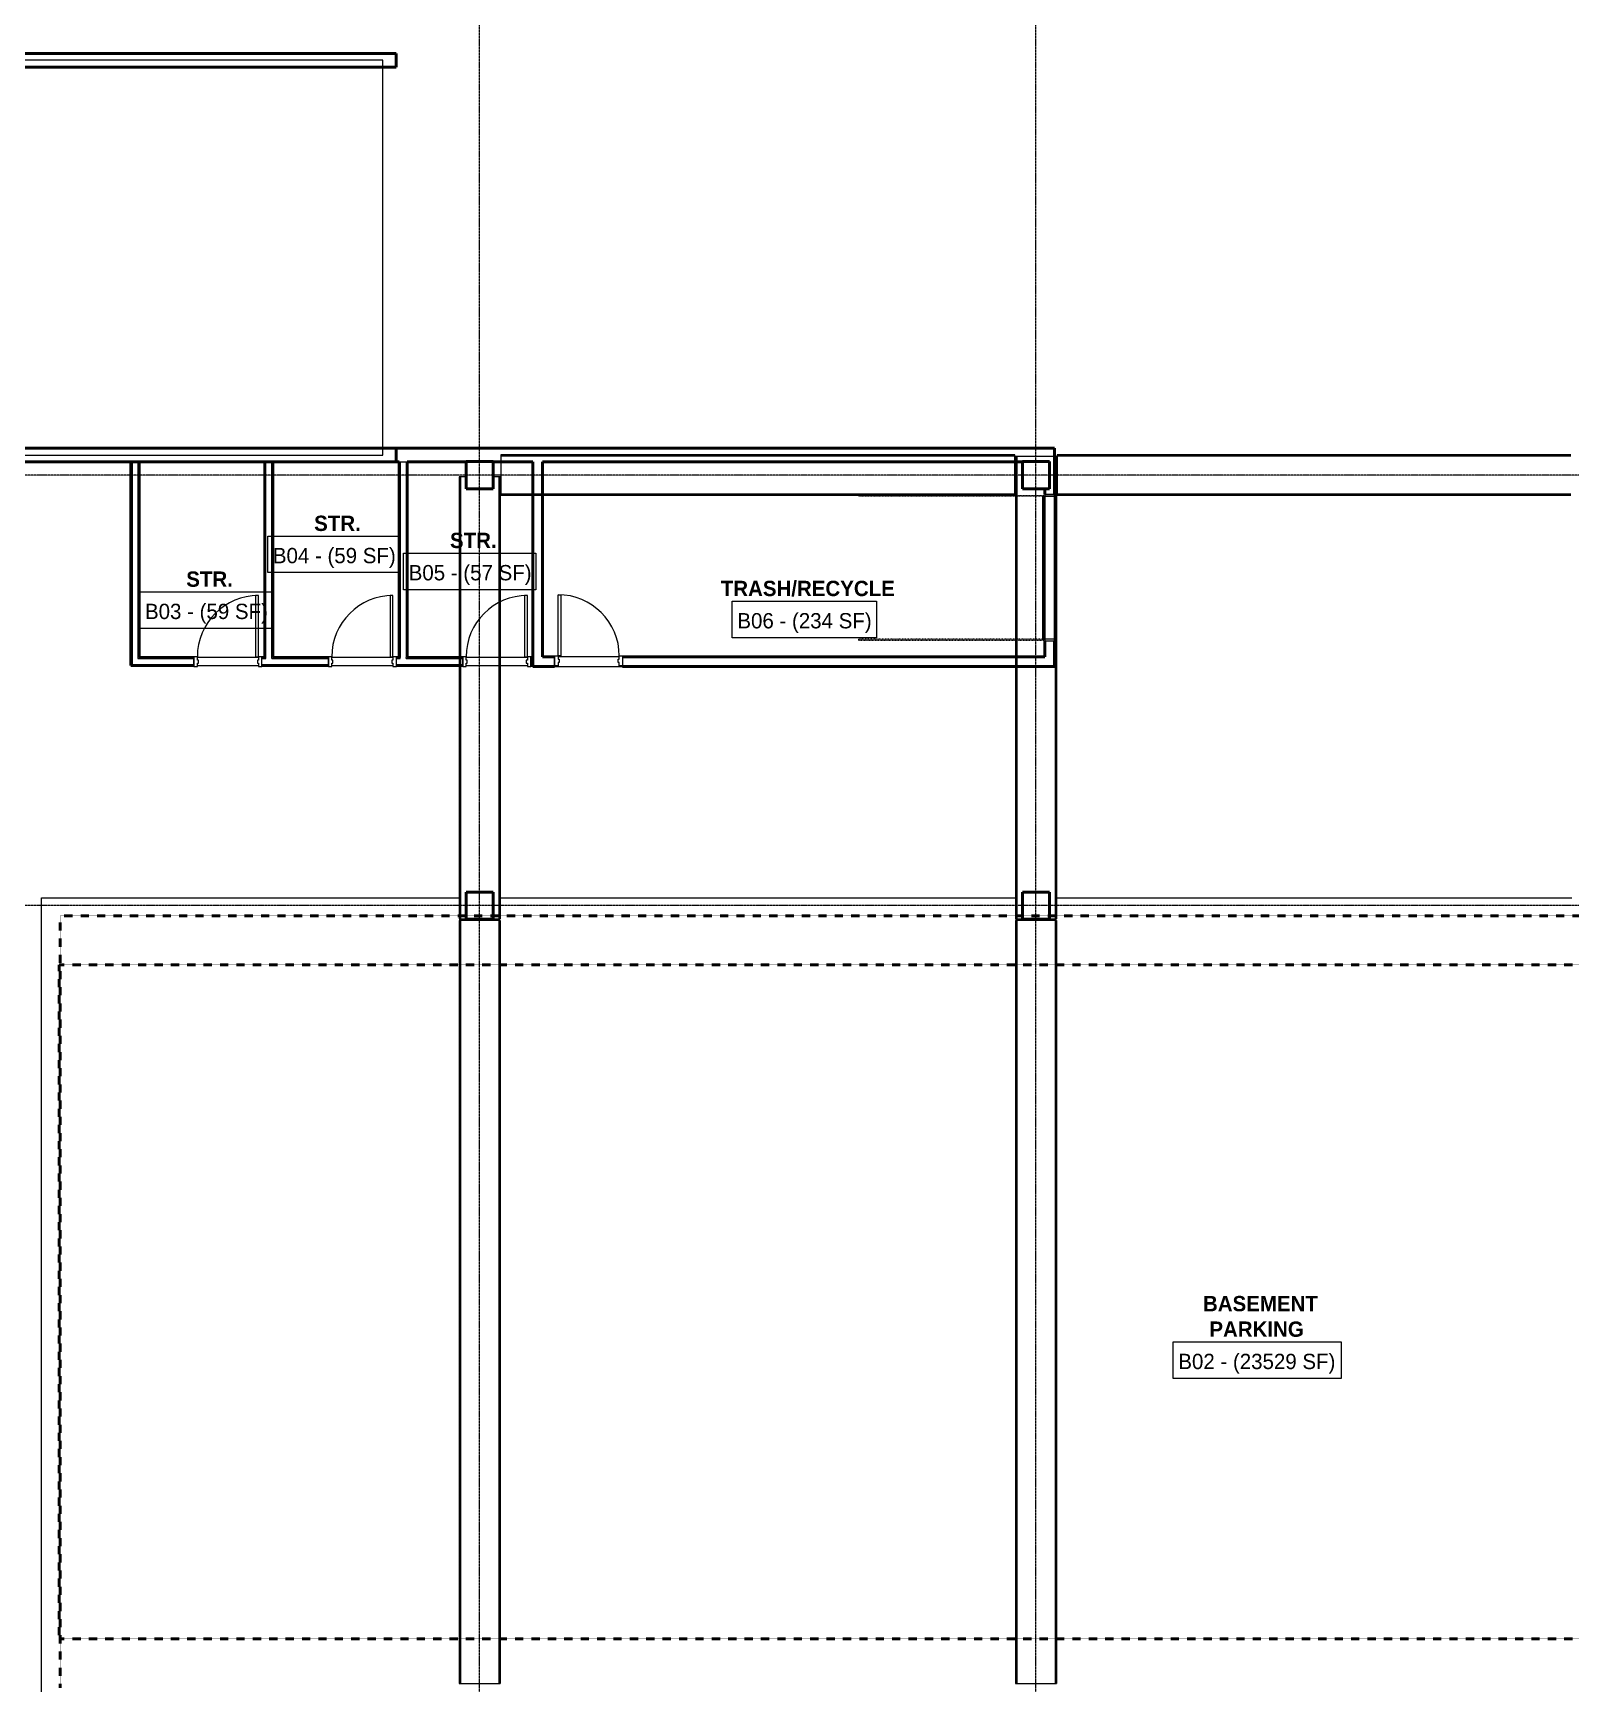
# Model space of a CAD drawing. Header units: inches. Extents: x -4218 to -1830, y 9756 to 12426.
# Drawn here: x -3417 to -2513, y 10825 to 11795 of the extents above; entities that cross this region are included whole.
import ezdxf

# ---------------------------------------------------------------- set-up
doc = ezdxf.new("R2010")
doc.units = ezdxf.units.IN
doc.header["$MEASUREMENT"] = 0
for name, pattern in [('Dash', [0.25, 0.125, -0.125]), ('Dash 1_16_', [0.125, 0.0625, -0.0625]), ('Grid Line 1_2_', [0.875, 0.5, -0.125, 0.125, -0.125])]:
    doc.linetypes.add(name, pattern=pattern)
for name, color, linetype, lineweight in [('0-1', 7, 'Continuous', 5), ('0-3', 250, 'Continuous', 9), ('A-AREA-IDEN', 2, 'Continuous', 9), ('A-DOOR-1', 50, 'Continuous', 20), ('A-DOOR-2', 250, 'Continuous', 9), ('A-DOOR-FRAM-1', 50, 'Continuous', 20), ('A-DOOR-HDLN-1', 170, 'Dash', 13), ('A-FLOR-5', 192, 'Continuous', 9), ('A-WALL-1', 10, 'Continuous', 13), ('A-WALL-2', 7, 'Continuous', 50), ('C-PROP-LINE-1', 91, 'Dash 1_16_', 50), ('I-WALL-1', 7, 'Continuous', 50), ('I-WALL-2', 250, 'Continuous', 9), ('I-WALL-3', 253, 'Continuous', 9), ('S-BEAM', 12, 'Continuous', 9), ('S-COLS', 52, 'Continuous', 9), ('S-COLS-1', 52, 'Continuous', 50), ('S-FNDN-1', 7, 'Continuous', 50), ('S-FNDN-2', 250, 'Continuous', 9), ('S-FNDN-3', 253, 'Continuous', 9), ('S-FNDN-4', 252, 'Continuous', 9), ('S-GRID-1', 1, 'Grid Line 1_2_', 9)]:
    doc.layers.add(name, color=color, linetype=linetype, lineweight=lineweight)
doc.styles.add('Century Gothic', font='ufonts.com_century-gothic.ttf', dxfattribs={"height": 9})
doc.styles.add('Century Gothic_B', font='GOTHICB.TTF', dxfattribs={"height": 9})

# ---------------------------------------------------------------- blocks, each defined once
blk = doc.blocks.new('HOLLOW METAL - COMMON_3-0 x 7-0 - HM DOOR-2191985-BACKGROUND - RCP - BASEMENT FLOOR')
at = {"layer": 'A-DOOR-1'}
for p, q in [((18, 39.125), (16.25, 39.125)), ((16.25, 39.125), (16.25, 3.125)), ((18, 3.125), (18, 39.125)), ((16.25, 3.125), (18, 3.125))]:
    blk.add_line(p, q, dxfattribs=at)
at = {"layer": 'A-DOOR-2'}
blk.add_arc((18, 3.125), 36, 90, 180, dxfattribs=at)
at = {"layer": 'A-DOOR-FRAM-1'}
for p, q in [((-18, 3.125), (-20, 3.125)), ((-20, 3.125), (-20, -2.625)), ((-18, 1.1875), (-18, 3.125)), ((-17.375, 1.1875), (-18, 1.1875)), ((-17.375, -0.6875), (-17.375, 1.1875)), ((18, 1.1875), (17.375, 1.1875)), ((17.375, 1.1875), (17.375, -0.6875)), ((18, 3.125), (18, 1.1875)), ((20, 3.125), (18, 3.125)), ((20, -2.625), (20, 3.125)), ((-20, -2.625), (-18, -2.625)), ((-18, -2.625), (-18, -0.6875)), ((-18, -0.6875), (-17.375, -0.6875)), ((17.375, -0.6875), (18, -0.6875)), ((18, -0.6875), (18, -2.625)), ((18, -2.625), (20, -2.625))]:
    blk.add_line(p, q, dxfattribs=at)
blk = doc.blocks.new('HOLLOW METAL - COMMON_3-0 x 7-0 - HM DOOR-2191988-BACKGROUND - RCP - BASEMENT FLOOR')
at = {"layer": 'A-DOOR-1'}
for p, q in [((16.25, -3.5625), (18, -3.5625)), ((16.25, -39.5625), (16.25, -3.5625)), ((18, -3.5625), (18, -39.5625)), ((18, -39.5625), (16.25, -39.5625))]:
    blk.add_line(p, q, dxfattribs=at)
at = {"layer": 'A-DOOR-2'}
blk.add_arc((18, -3.5625), 36, 180, 270, dxfattribs=at)
at = {"layer": 'A-DOOR-FRAM-1'}
for p, q in [((-20, 2.1875), (-18, 2.1875)), ((-20, -3.5625), (-20, 2.1875)), ((-18, 2.1875), (-18, 0.25)), ((-18, 0.25), (-17.375, 0.25)), ((-17.375, 0.25), (-17.375, -1.625)), ((17.375, 0.25), (18, 0.25)), ((17.375, -1.625), (17.375, 0.25)), ((18, 2.1875), (20, 2.1875)), ((18, 0.25), (18, 2.1875)), ((20, 2.1875), (20, -3.5625)), ((-18, -3.5625), (-20, -3.5625)), ((-18, -1.625), (-18, -3.5625)), ((-17.375, -1.625), (-18, -1.625)), ((18, -1.625), (17.375, -1.625)), ((18, -3.5625), (18, -1.625)), ((20, -3.5625), (18, -3.5625))]:
    blk.add_line(p, q, dxfattribs=at)
blk = doc.blocks.new('OVERHEAD GARAGE DOOR - one-2198361-BACKGROUND - RCP - BASEMENT FLOOR')
at = {"layer": 'A-DOOR-1'}
for p, q in [((42, -2.9375), (-42, -2.9375)), ((-42, -2.9375), (-42, -4.4375)), ((-42, -4.4375), (42, -4.4375)), ((42, -4.4375), (42, -2.9375))]:
    blk.add_line(p, q, dxfattribs=at)
at = {"layer": 'A-DOOR-2'}
for p, q in [((-42, -2.9375), (-42, -3.5625)), ((-42, -2.9375), (42, -2.9375)), ((-42, -3.5625), (42, -3.5625)), ((42, -3.5625), (42, -2.9375))]:
    blk.add_line(p, q, dxfattribs=at)
at = {"layer": 'A-DOOR-FRAM-1'}
for p, q in [((-42, 2.6875), (-43, 2.6875)), ((-43, 2.6875), (-43, -2.9375)), ((-42, -2.9375), (-42, 2.6875)), ((42, 2.6875), (42, -2.9375)), ((43, 2.6875), (42, 2.6875)), ((43, -2.9375), (43, 2.6875)), ((-43, -2.9375), (-42, -2.9375)), ((42, -2.9375), (43, -2.9375))]:
    blk.add_line(p, q, dxfattribs=at)
at = {"layer": 'A-DOOR-HDLN-1'}
for p, q in [((-42.5, -112.4375), (-42.5, -2.9375)), ((-42, -4.4375), (-42, -112.4375)), ((42, -4.4375), (42, -112.4375)), ((42.5, -112.4375), (42.5, -2.9375)), ((-42, -112.4375), (-42.5, -112.4375)), ((42, -112.4375), (42.5, -112.4375))]:
    blk.add_line(p, q, dxfattribs=at)
blk = doc.blocks.new('CTR - 1st Phase - Common Walls_rvt-1-BACKGROUND - RCP - BASEMENT FLOOR')
at = {"layer": 'A-WALL-1'}
for p, q in [((-3358.65, 11542.99), (-3358.65, 11423.86)), ((-3355.15, 11542.99), (-3355.15, 11427.36)), ((-3280.02, 11427.99), (-3280.02, 11542.99)), ((-3276.52, 11427.99), (-3276.52, 11542.99)), ((-3201.65, 11542.99), (-3201.02, 11542.99)), ((-3201.02, 11542.99), (-3201.02, 11427.99)), ((-3201.02, 11542.99), (-3197.52, 11542.99)), ((-3197.52, 11542.99), (-3196.9, 11542.99)), ((-3197.52, 11542.99), (-3197.52, 11427.99)), ((-3358.65, 11423.86), (-3355.15, 11423.86)), ((-3355.15, 11427.36), (-3354.52, 11427.36)), ((-3355.15, 11423.86), (-3354.52, 11423.86)), ((-3354.52, 11427.36), (-3322.27, 11427.36)), ((-3354.52, 11423.86), (-3322.27, 11423.86)), ((-3282.27, 11427.36), (-3280.02, 11427.36)), ((-3282.27, 11423.86), (-3243.27, 11423.86)), ((-3280.02, 11427.36), (-3280.02, 11427.99)), ((-3276.52, 11427.36), (-3276.52, 11427.99)), ((-3276.52, 11427.36), (-3243.27, 11427.36)), ((-3203.27, 11427.36), (-3201.02, 11427.36)), ((-3203.27, 11423.86), (-3164.27, 11423.86)), ((-3201.02, 11427.36), (-3201.02, 11427.99)), ((-3197.52, 11427.36), (-3197.52, 11427.99)), ((-3197.52, 11427.36), (-3164.27, 11427.36)), ((-3124.27, 11427.36), (-3123.09, 11427.36)), ((-3124.27, 11423.86), (-3123.09, 11423.86))]:
    blk.add_line(p, q, dxfattribs=at)
at = {"layer": 'I-WALL-1'}
for p, q in [((-3359.27, 11423.24), (-3359.27, 11542.99)), ((-3359.27, 11542.99), (-3354.52, 11542.99)), ((-3354.52, 11542.99), (-3354.52, 11427.99)), ((-3280.65, 11427.99), (-3280.65, 11542.99)), ((-3280.65, 11542.99), (-3275.9, 11542.99)), ((-3275.9, 11542.99), (-3275.9, 11427.99)), ((-3201.65, 11427.99), (-3201.65, 11542.99)), ((-3196.9, 11542.99), (-3196.9, 11427.99)), ((-3358.65, 11423.24), (-3359.27, 11423.24)), ((-3354.52, 11423.24), (-3358.65, 11423.24)), ((-3354.52, 11427.99), (-3322.27, 11427.99)), ((-3322.27, 11423.24), (-3354.52, 11423.24)), ((-3282.27, 11427.99), (-3280.65, 11427.99)), ((-3243.27, 11423.24), (-3282.27, 11423.24)), ((-3275.9, 11427.99), (-3243.27, 11427.99)), ((-3203.27, 11427.99), (-3201.65, 11427.99)), ((-3164.27, 11423.24), (-3203.27, 11423.24)), ((-3196.9, 11427.99), (-3164.27, 11427.99)), ((-3124.27, 11427.99), (-3123.09, 11427.99)), ((-3123.09, 11423.24), (-3124.27, 11423.24)), ((-3123.09, 11427.99), (-3123.09, 11423.24))]:
    blk.add_line(p, q, dxfattribs=at)
at = {"layer": 'I-WALL-2'}
for p, q in [((-3284.27, 11427.99), (-3320.27, 11427.99)), ((-3320.27, 11423.24), (-3284.27, 11423.24)), ((-3205.27, 11427.99), (-3241.27, 11427.99)), ((-3241.27, 11423.24), (-3205.27, 11423.24)), ((-3126.27, 11427.99), (-3162.27, 11427.99)), ((-3162.27, 11423.24), (-3126.27, 11423.24))]:
    blk.add_line(p, q, dxfattribs=at)
at = {"layer": 'I-WALL-3'}
for p, q in [((-3322.27, 11423.24), (-3322.27, 11427.99)), ((-3282.27, 11423.24), (-3282.27, 11427.99)), ((-3243.27, 11423.24), (-3243.27, 11427.99)), ((-3203.27, 11423.24), (-3203.27, 11427.99)), ((-3164.27, 11423.24), (-3164.27, 11427.99))]:
    blk.add_line(p, q, dxfattribs=at)
at = {"layer": 'S-FNDN-1'}
for p, q in [((-3203.32, 11550.99), (-2822.07, 11550.99)), ((-3203.32, 11542.99), (-3203.32, 11550.99)), ((-2822.07, 11550.99), (-2816.45, 11550.99)), ((-2816.45, 11550.99), (-2816.45, 11523.8)), ((-3201.65, 11542.99), (-3203.32, 11542.99)), ((-3162.32, 11542.99), (-3196.9, 11542.99)), ((-3123.09, 11542.99), (-3146.32, 11542.99)), ((-3123.09, 11428.43), (-3123.09, 11542.99)), ((-2835.32, 11542.99), (-3117.46, 11542.99)), ((-3117.46, 11542.99), (-3117.46, 11428.43)), ((-2822.07, 11523.8), (-2822.07, 11527.19)), ((-2822.07, 11428.43), (-2822.07, 11437.8)), ((-2816.45, 11437.8), (-2816.45, 11422.8)), ((-3123.09, 11422.8), (-3123.09, 11428.43)), ((-3110.27, 11422.8), (-3123.09, 11422.8)), ((-3117.46, 11428.43), (-3110.27, 11428.43)), ((-3110.27, 11423.18), (-3110.27, 11422.8)), ((-3070.27, 11428.43), (-2822.07, 11428.43)), ((-3070.27, 11422.8), (-3070.27, 11423.18)), ((-2822.07, 11422.8), (-3070.27, 11422.8)), ((-2816.45, 11422.8), (-2822.07, 11422.8))]:
    blk.add_line(p, q, dxfattribs=at)
at = {"layer": 'S-FNDN-2'}
for p, q in [((-2816.45, 11438.8), (-2816.45, 11522.8)), ((-3110.27, 11422.8), (-3070.27, 11422.8)), ((-3072.27, 11428.43), (-3108.27, 11428.43))]:
    blk.add_line(p, q, dxfattribs=at)
at = {"layer": 'S-FNDN-3'}
for p, q in [((-2822.07, 11523.8), (-2816.45, 11523.8)), ((-2822.07, 11437.8), (-2816.45, 11437.8)), ((-3110.27, 11428.43), (-3110.27, 11423.18)), ((-3070.27, 11428.43), (-3070.27, 11423.18))]:
    blk.add_line(p, q, dxfattribs=at)
at = {"layer": 'S-FNDN-4'}
for p, q in [((-3110.27, 11423.18), (-3110.27, 11422.8)), ((-3070.27, 11423.18), (-3070.27, 11422.8))]:
    blk.add_line(p, q, dxfattribs=at)
at = {"layer": '0-3'}
for name, p, rotation in [('OVERHEAD GARAGE DOOR - one-2198361-BACKGROUND - RCP - BASEMENT FLOOR', (-2819.14, 11480.8), 270), ('HOLLOW METAL - COMMON_3-0 x 7-0 - HM DOOR-2191988-BACKGROUND - RCP - BASEMENT FLOOR', (-3090.27, 11425.36), 180)]:
    blk.add_blockref(name, p, dxfattribs=dict(at, rotation=rotation))
for p in [(-3302.27, 11425.36), (-3223.27, 11425.36), (-3144.27, 11425.36)]:
    blk.add_blockref('HOLLOW METAL - COMMON_3-0 x 7-0 - HM DOOR-2191985-BACKGROUND - RCP - BASEMENT FLOOR', p, dxfattribs=at)
blk = doc.blocks.new('CTR - 1st Phase -Stairs _ Elevators_rvt-1-BACKGROUND - RCP - BASEMENT FLOOR')
at = {"layer": 'A-WALL-2'}
for p, q in [((-3747.32, 11782.99), (-3203.32, 11782.99)), ((-3203.32, 11782.99), (-3203.32, 11774.99)), ((-3203.32, 11774.99), (-3476.39, 11774.99)), ((-3476.39, 11550.99), (-3203.32, 11550.99)), ((-3203.32, 11550.99), (-3203.32, 11542.99)), ((-3203.32, 11542.99), (-3477.32, 11542.99))]:
    blk.add_line(p, q, dxfattribs=at)
blk = doc.blocks.new('Concrete-Rectangular-Column - ONE-1856735-BACKGROUND - RCP - BASEMENT FLOOR')
at = {"layer": 'S-COLS-1'}
for p, q in [((-8, 8), (8, 8)), ((-8, -8), (-8, 8)), ((8, 8), (8, -8)), ((8, -8), (-8, -8))]:
    blk.add_line(p, q, dxfattribs=at)
blk = doc.blocks.new('Inverted Tee Beam - 24IT40-2543515-BACKGROUND - RCP - BASEMENT FLOOR')
at = {"layer": 'S-BEAM'}
for p, q in [((-235.63, 12), (-235.63, 11.21)), ((212.6, 12), (-235.63, 12)), ((-235.63, 11.21), (-235.63, -11.21)), ((212.6, 11.21), (-235.63, 11.21)), ((212.6, 11.21), (212.6, 12)), ((212.6, -11.21), (212.6, 11.21)), ((-235.63, -11.21), (-235.63, -12)), ((212.6, -11.21), (-235.63, -11.21)), ((212.6, -12), (-235.63, -12)), ((212.6, -12), (212.6, -11.21))]:
    blk.add_line(p, q, dxfattribs=at)
blk = doc.blocks.new('Family - ___-2835860-BACKGROUND - RCP - BASEMENT FLOOR')
at = {"layer": 'C-PROP-LINE-1'}
for p, q in [((-2067.55, 11247.39), (-3401.42, 11247.39)), ((-3401.42, 11247.39), (-3401.42, 10851.39)), ((-2067.55, 10851.39), (-3401.42, 10851.39))]:
    blk.add_line(p, q, dxfattribs=at)
blk = doc.blocks.new('Family - ___-2835903-BACKGROUND - RCP - BASEMENT FLOOR')
at = {"layer": 'C-PROP-LINE-1'}
for p, q in [((-2096.45, 11276.29), (-3400.92, 11276.29)), ((-3400.92, 11276.29), (-3400.92, 10822.49))]:
    blk.add_line(p, q, dxfattribs=at)
blk = doc.blocks.new('Family - ___-2835932-BACKGROUND - RCP - BASEMENT FLOOR')
at = {"layer": 'C-PROP-LINE-1'}
for p, q in [((-2067.55, 11247.39), (-3401.42, 11247.39)), ((-3401.42, 11247.39), (-3401.42, 10851.39)), ((-2067.55, 10851.39), (-3401.42, 10851.39))]:
    blk.add_line(p, q, dxfattribs=at)

msp = doc.modelspace()

# ---------------------------------------------------------------- linework, layer by layer
at = {"layer": 'A-AREA-IDEN', "flags": 128}
for points in [[(-3278.87, 11499.41), (-3201.1, 11499.41), (-3201.1, 11477.91), (-3278.87, 11477.91)], [(-3199.04, 11489.36), (-3121.26, 11489.36), (-3121.26, 11467.86), (-3199.04, 11467.86)], [(-3354.04, 11466.61), (-3276.27, 11466.61), (-3276.27, 11445.11), (-3354.04, 11445.11)], [(-3005.84, 11461.13), (-2921.08, 11461.13), (-2921.08, 11439.63), (-3005.84, 11439.63)], [(-2746.65, 11025.84), (-2647.9, 11025.84), (-2647.9, 11004.35), (-2746.65, 11004.35)]]:
    msp.add_lwpolyline(points, close=True, dxfattribs=at)
at = {"layer": 'A-FLOR-5'}
for p, q in [((-3211.32, 11778.99), (-3669.78, 11778.99)), ((-3211.32, 11546.99), (-3211.32, 11778.99)), ((-3477.32, 11546.99), (-3211.32, 11546.99)), ((-3411.8, 10811.99), (-3411.8, 11286.79)), ((-3411.8, 11286.79), (-3166.32, 11286.79)), ((-3142.32, 11286.79), (-2839.32, 11286.79)), ((-2815.32, 11286.79), (-2512.32, 11286.79))]:
    msp.add_line(p, q, dxfattribs=at)
at = {"layer": 'S-BEAM'}
for p, q in [((-3141.81, 11547.19), (-3141.81, 11546.4)), ((-2839.84, 11547.19), (-3141.81, 11547.19)), ((-3141.81, 11546.4), (-3141.81, 11542.99)), ((-2839.84, 11546.4), (-3141.81, 11546.4)), ((-2839.84, 11546.4), (-2839.84, 11547.19)), ((-2839.84, 11542.99), (-2839.84, 11546.4)), ((-2838.54, 11546.2), (-2839.32, 11546.2)), ((-2839.32, 11546.2), (-2839.32, 11542.99)), ((-2816.45, 11546.2), (-2838.54, 11546.2)), ((-2838.54, 11546.2), (-2838.54, 11542.99)), ((-2816.11, 11546.2), (-2816.45, 11546.2)), ((-2815.32, 11546.2), (-2816.11, 11546.2)), ((-2816.11, 11546.2), (-2816.11, 11274.46)), ((-2815.32, 11546.2), (-2815.32, 11274.46)), ((-2814.81, 11547.19), (-2814.81, 11546.4)), ((-2512.84, 11547.19), (-2814.81, 11547.19)), ((-2814.81, 11546.4), (-2814.81, 11523.98)), ((-2512.84, 11546.4), (-2814.81, 11546.4)), ((-3141.81, 11542.99), (-3141.81, 11523.98)), ((-2839.84, 11523.98), (-2839.84, 11542.99)), ((-2839.32, 11542.99), (-2839.32, 11428.43)), ((-2838.54, 11542.99), (-2838.54, 11428.43)), ((-3165.54, 11534.2), (-3166.32, 11534.2)), ((-3166.32, 11534.2), (-3166.32, 11427.99)), ((-3162.32, 11534.2), (-3165.54, 11534.2)), ((-3165.54, 11534.2), (-3165.54, 11427.99)), ((-3143.11, 11534.2), (-3146.32, 11534.2)), ((-3142.32, 11534.2), (-3143.11, 11534.2)), ((-3143.11, 11534.2), (-3143.11, 11427.99)), ((-3142.32, 11534.2), (-3142.32, 11427.99)), ((-3141.81, 11523.98), (-3141.81, 11523.19)), ((-3123.09, 11523.98), (-3141.81, 11523.98)), ((-3123.09, 11523.19), (-3141.81, 11523.19)), ((-3117.46, 11523.98), (-3123.09, 11523.98)), ((-3117.46, 11523.19), (-3123.09, 11523.19)), ((-2839.84, 11523.98), (-3117.46, 11523.98)), ((-2839.84, 11523.19), (-3117.46, 11523.19)), ((-2839.84, 11523.19), (-2839.84, 11523.98)), ((-2814.81, 11523.98), (-2814.81, 11523.19)), ((-2512.84, 11523.98), (-2814.81, 11523.98)), ((-2512.84, 11523.19), (-2814.81, 11523.19)), ((-3166.32, 11427.99), (-3166.32, 11427.4)), ((-3166.32, 11427.36), (-3166.32, 11423.86)), ((-3166.32, 11423.83), (-3166.32, 11423.24)), ((-3166.32, 11423.24), (-3166.32, 11274.46)), ((-3165.54, 11427.99), (-3165.54, 11427.39)), ((-3165.54, 11427.36), (-3165.54, 11423.86)), ((-3165.54, 11423.84), (-3165.54, 11423.24)), ((-3165.54, 11423.24), (-3165.54, 11274.46)), ((-3143.11, 11427.99), (-3143.11, 11423.24)), ((-3143.11, 11423.24), (-3143.11, 11274.46)), ((-3142.32, 11427.99), (-3142.32, 11423.24)), ((-3142.32, 11423.24), (-3142.32, 11274.46)), ((-2839.32, 11428.43), (-2839.32, 11422.8)), ((-2839.32, 11422.8), (-2839.32, 11274.46)), ((-2838.54, 11428.43), (-2838.54, 11422.8)), ((-2838.54, 11422.8), (-2838.54, 11274.46)), ((-3166.32, 11274.46), (-3165.54, 11274.46)), ((-3165.54, 11274.46), (-3162.32, 11274.46)), ((-3146.32, 11274.46), (-3143.11, 11274.46)), ((-3143.11, 11274.46), (-3142.32, 11274.46)), ((-2839.32, 11274.46), (-2838.54, 11274.46)), ((-2838.54, 11274.46), (-2835.32, 11274.46)), ((-2819.32, 11274.46), (-2816.11, 11274.46)), ((-2816.11, 11274.46), (-2815.32, 11274.46))]:
    msp.add_line(p, q, dxfattribs=at)
at = {"layer": 'S-GRID-1'}
for p, q in [((-3154.32, 9836.18), (-3154.32, 12376.81)), ((-2827.32, 9836.18), (-2827.32, 12376.81)), ((-1830.2, 11535.19), (-4168.71, 11535.19)), ((-1830.2, 11282.19), (-4168.71, 11282.19))]:
    msp.add_line(p, q, dxfattribs=at)

# ---------------------------------------------------------------- block references
at = {"layer": '0-1'}
for name in ['CTR - 1st Phase -Stairs _ Elevators_rvt-1-BACKGROUND - RCP - BASEMENT FLOOR', 'CTR - 1st Phase - Common Walls_rvt-1-BACKGROUND - RCP - BASEMENT FLOOR']:
    msp.add_blockref(name, (0, 0), dxfattribs=at)
at = {"layer": 'C-PROP-LINE-1'}
for name in ['Family - ___-2835860-BACKGROUND - RCP - BASEMENT FLOOR', 'Family - ___-2835932-BACKGROUND - RCP - BASEMENT FLOOR', 'Family - ___-2835903-BACKGROUND - RCP - BASEMENT FLOOR']:
    msp.add_blockref(name, (0, 0), dxfattribs=at)
at = {"layer": 'S-BEAM', "rotation": 89.99999999999991}
for p in [(-3154.32, 11060.81), (-2827.32, 11060.81)]:
    msp.add_blockref('Inverted Tee Beam - 24IT40-2543515-BACKGROUND - RCP - BASEMENT FLOOR', p, dxfattribs=at)
at = {"layer": 'S-COLS'}
for p in [(-3154.32, 11535.19), (-2827.32, 11535.19), (-3154.32, 11282.19), (-2827.32, 11282.19)]:
    msp.add_blockref('Concrete-Rectangular-Column - ONE-1856735-BACKGROUND - RCP - BASEMENT FLOOR', p, dxfattribs=at)

# ---------------------------------------------------------------- texts
at = {"layer": 'A-AREA-IDEN', "char_height": 9, "attachment_point": 1}
for s, insert, width, style in [('STR.', (-3251.6, 11511.37), 27.876, 'Century Gothic_B'), ('STR.', (-3171.77, 11501.33), 27.876, 'Century Gothic_B'), ('B04 - (59 SF)', (-3275.87, 11492.41), 86.658, 'Century Gothic'), ('STR.', (-3326.78, 11478.58), 27.876, 'Century Gothic_B'), ('B05 - (57 SF)', (-3196.04, 11482.36), 86.658, 'Century Gothic'), ('TRASH/RECYCLE', (-3012.59, 11473.1), 118.776, 'Century Gothic_B'), ('B03 - (59 SF)', (-3351.04, 11459.61), 86.658, 'Century Gothic'), ('B06 - (234 SF)', (-3002.84, 11454.13), 95.142, 'Century Gothic'), ('BASEMENT', (-2729.15, 11052.82), 76.962, 'Century Gothic_B'), ('PARKING', (-2725.4, 11037.82), 67.872, 'Century Gothic_B'), ('B02 - (23529 SF)', (-2743.65, 11018.84), 112.11, 'Century Gothic')]:
    msp.add_mtext(s, dxfattribs=dict(at, insert=insert, width=width, style=style))

doc.saveas('drawing.dxf')
